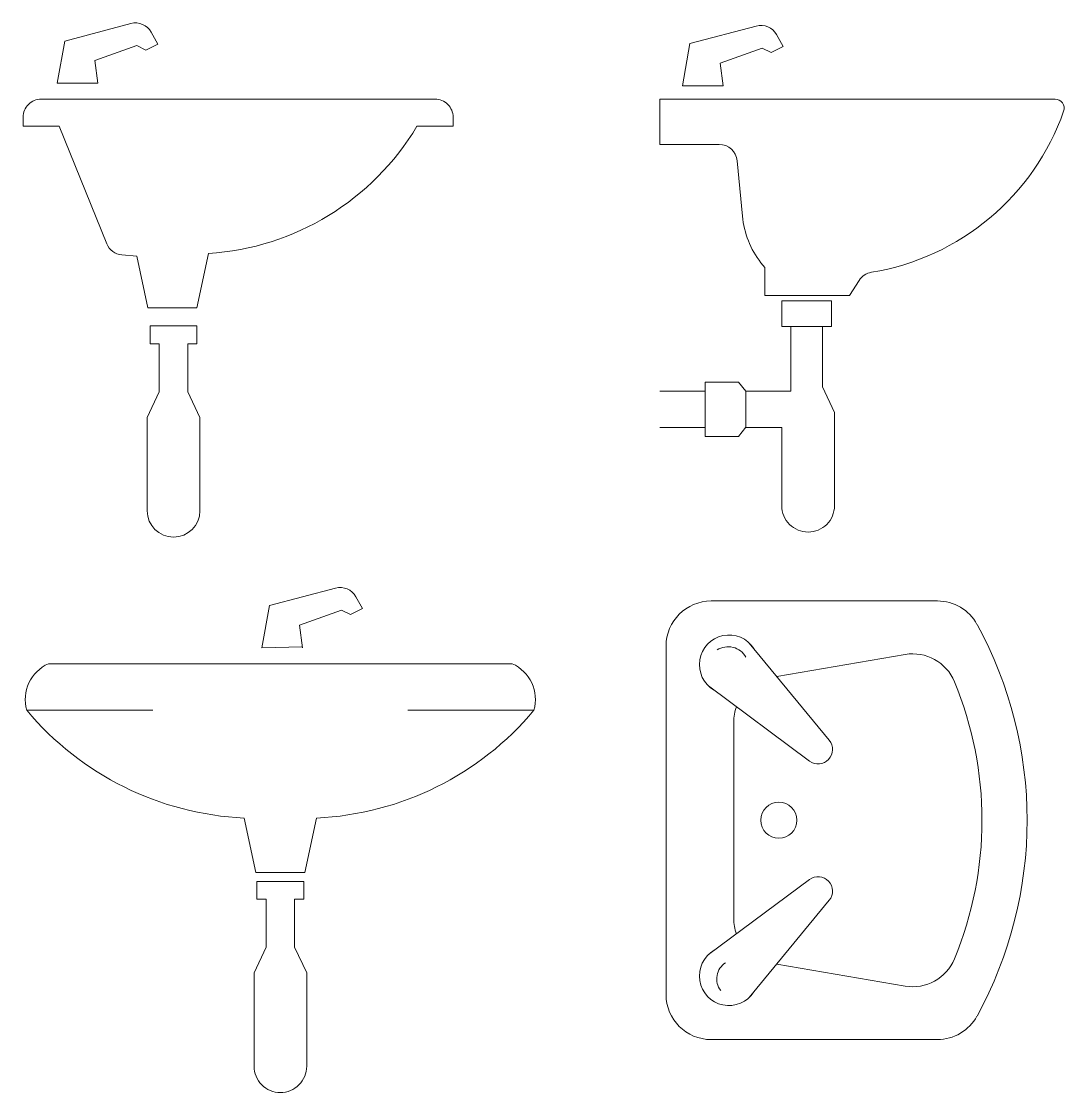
# Model space of a CAD drawing. Header units: centimetres. Extents: x 169 to 226.6, y -266.1 to -206.9.
import ezdxf

# ---------------------------------------------------------------- set-up
doc = ezdxf.new("R2010")
doc.units = ezdxf.units.CM
doc.header["$LTSCALE"] = 2.54
doc.layers.get('0').update_dxf_attribs({"lineweight": 18})

# ---------------------------------------------------------------- blocks, each defined once
blk = doc.blocks.new('Group')
for p, q in [((219.558, -238.917), (207.067, -238.917)), ((209.172, -241.244), (213.59, -246.611)), ((204.575, -241.409), (204.575, -260.645)), ((210.689, -243.086), (217.776, -241.871)), ((206.921, -243.61), (212.498, -247.757)), ((208.313, -256.46), (208.313, -245.594)), ((206.921, -258.444), (212.498, -254.297)), ((209.172, -260.81), (213.59, -255.444)), ((217.776, -260.183), (210.689, -258.968)), ((219.558, -263.138), (207.067, -263.138))]:
    blk.add_line(p, q)
blk.add_circle((210.805, -251.027), 0.997)
for centre, radius, start, end in [((207.067, -241.409), 2.492, 90, 180), ((219.558, -241.409), 2.492, 28.70987, 90), ((201.997, -251.027), 22.515, 331.29013, 28.70987), ((208.047, -242.427), 1.633, 32.51049, 240.32057), ((208.001, -242.569), 1.124, 29.18105, 122.75039), ((218.197, -244.328), 2.492, 22.46781, 99.72758), ((201.997, -251.027), 20.022, 337.53219, 22.46781), ((210.805, -245.594), 2.492, 160.29738, 180), ((212.974, -247.117), 0.797, 233.36805, 39.46301), ((212.974, -254.937), 0.797, 320.53699, 126.63195), ((210.805, -256.46), 2.492, 180, 199.70262), ((208.047, -259.627), 1.633, 119.67943, 327.48951), ((208.417, -259.781), 1.044, 122.40133, 217.86424), ((218.197, -257.727), 2.492, 260.27242, 337.53219), ((207.067, -260.645), 2.492, 180, 270), ((219.558, -260.645), 2.492, 270, 331.29013)]:
    blk.add_arc(centre, radius, start, end)
blk = doc.blocks.new('Group-1')
for p, q in [((226.054, -211.203), (204.24, -211.203)), ((204.24, -211.203), (226.054, -211.203)), ((204.24, -211.203), (204.24, -213.703)), ((204.24, -213.703), (207.507, -213.703)), ((208.503, -214.609), (208.793, -217.659)), ((209.813, -220.241), (210.021, -220.51)), ((210.021, -220.51), (210.021, -222.051)), ((214.705, -222.051), (215.229, -221.22)), ((210.021, -222.051), (214.705, -222.051)), ((210.964, -223.769), (210.964, -222.351)), ((210.964, -222.351), (213.709, -222.351)), ((213.709, -222.351), (213.709, -223.769)), ((210.964, -223.769), (213.709, -223.769)), ((206.738, -226.839), (208.571, -226.839)), ((206.738, -229.835), (206.738, -226.839)), ((208.571, -226.839), (208.972, -227.339)), ((204.24, -227.339), (206.738, -227.339)), ((206.738, -229.335), (204.24, -229.335)), ((208.972, -229.326), (208.571, -229.835)), ((208.571, -229.835), (206.738, -229.835))]:
    blk.add_line(p, q)
at = {"flags": 128}
blk.add_lwpolyline([(210.68, -207.644, 0.341717), (209.553, -207.167), (205.897, -208.134), (205.482, -210.462), (207.725, -210.462), (207.559, -209.215), (209.886, -208.383), (210.384, -208.633), (211.049, -208.3)], format="xyb", close=True, dxfattribs=at)
blk.add_lwpolyline([(213.209, -223.769), (213.209, -227.09), (213.874, -228.503), (213.874, -233.658, -0.414214), (212.42, -235.112, -0.414214), (210.966, -233.658), (210.966, -229.335), (208.972, -229.335), (208.972, -227.339), (211.464, -227.339), (211.464, -223.769)], format="xyb", dxfattribs=at)
for centre, radius, start, end in [((226.054, -211.703), 0.5, 340.68272, 90), ((213.728, -207.383), 13.562, 279.2758, 340.68272), ((207.507, -214.703), 1, 5.43605, 90), ((213.77, -217.185), 5, 185.43605, 217.67578), ((216.075, -221.754), 1, 99.2758, 147.74158)]:
    blk.add_arc(centre, radius, start, end)
blk = doc.blocks.new('Group-2')
for p, q in [((175.024, -207.03), (171.369, -207.996)), ((176.52, -208.162), (176.152, -207.506)), ((171.369, -207.996), (170.953, -210.324)), ((175.855, -208.495), (176.52, -208.162)), ((173.031, -209.077), (175.357, -208.245)), ((175.357, -208.245), (175.855, -208.495)), ((173.197, -210.324), (173.031, -209.077)), ((170.953, -210.324), (173.197, -210.324)), ((176.094, -224.713), (176.094, -223.727)), ((176.094, -223.727), (178.673, -223.727)), ((178.673, -223.727), (178.673, -224.713)), ((176.594, -224.713), (176.094, -224.713)), ((176.594, -227.368), (176.594, -224.713)), ((178.673, -224.713), (178.173, -224.713)), ((178.173, -224.713), (178.173, -227.368)), ((175.929, -228.781), (176.594, -227.368)), ((178.173, -227.368), (178.837, -228.781)), ((175.929, -233.936), (175.929, -228.781)), ((178.837, -228.781), (178.837, -233.936)), ((175.929, -233.936), (175.929, -229.613))]:
    blk.add_line(p, q)
at = {"flags": 128}
blk.add_lwpolyline([(177.317, -222.727), (178.673, -222.727), (179.317, -219.727, 0.246917), (190.819, -212.703), (192.817, -212.703), (192.817, -212.203, 0.414214), (191.817, -211.203), (177.317, -211.203), (170.073, -211.203, 0.414214), (169.073, -212.203), (169.073, -212.703), (171.071, -212.703), (173.69, -219.188, 0.281152), (174.527, -219.81), (175.351, -219.885), (175.961, -222.727)], format="xyb", close=True, dxfattribs=at)
for centre, radius, start, end in [((175.28, -207.996), 1, 29.34146, 104.80618), ((177.383, -233.936), 1.454, 180, 0)]:
    blk.add_arc(centre, radius, start, end)
blk = doc.blocks.new('Group-3')
for p, q in [((186.328, -238.206), (182.672, -239.172)), ((187.823, -239.338), (187.455, -238.683)), ((182.672, -239.172), (182.257, -241.5)), ((184.334, -240.253), (186.66, -239.421)), ((186.66, -239.421), (187.159, -239.671)), ((187.159, -239.671), (187.823, -239.338)), ((184.5, -241.5), (184.334, -240.253)), ((182.257, -241.5), (184.493, -241.449)), ((169.278, -244.954), (176.237, -244.954)), ((197.278, -244.954), (190.318, -244.954))]:
    blk.add_line(p, q)
at = {"flags": 128}
blk.add_lwpolyline([(183.278, -253.903), (184.633, -253.903), (185.278, -250.903, 0.210097), (197.278, -244.954, 0.373109), (196.08, -242.38), (183.278, -242.38), (170.476, -242.38, 0.373109), (169.278, -244.954, 0.210097), (181.278, -250.903), (181.922, -253.903)], format="xyb", close=True, dxfattribs=at)
blk.add_lwpolyline([(181.824, -264.61), (181.824, -259.455), (182.488, -258.042), (182.488, -255.387), (181.988, -255.387), (181.988, -254.401), (184.567, -254.401), (184.567, -255.387), (184.067, -255.387), (184.067, -258.042), (184.732, -259.455), (184.732, -264.61, -0.414214), (183.278, -266.064, -0.414214), (181.824, -264.61), (181.824, -260.287)], format="xyb", dxfattribs=at)
blk.add_arc((186.583, -239.173), 1, 29.34146, 104.80618)

msp = doc.modelspace()

# ---------------------------------------------------------------- block references
for name in ['Group-2', 'Group-1', 'Group-3', 'Group']:
    msp.add_blockref(name, (0, 0))

doc.saveas('drawing.dxf')
